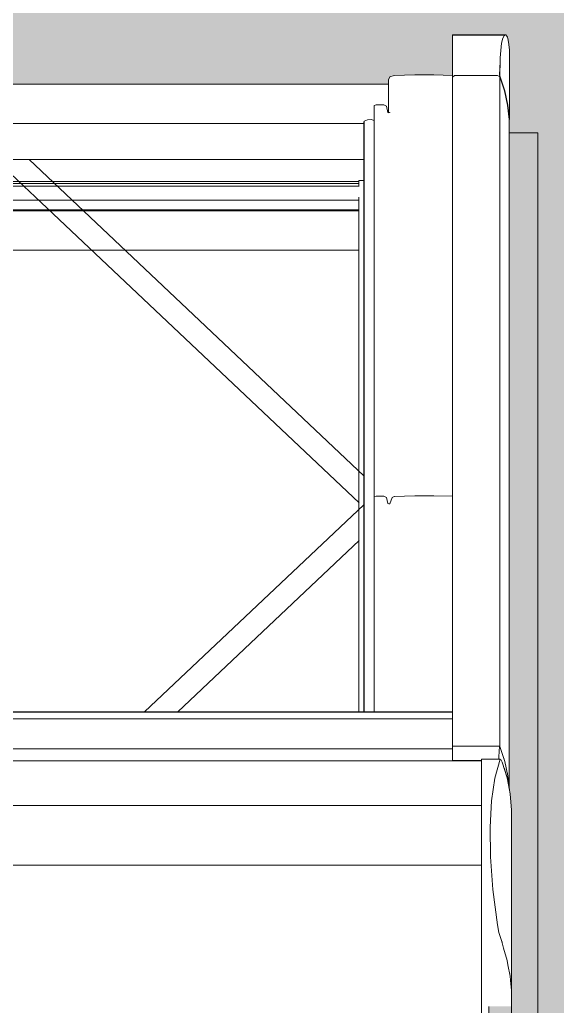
# Model space of a CAD drawing. Header units: metres. Extents: x -208 to 1512, y -277 to 123.
# Drawn here: x 5.105 to 5.563, y -2.944 to -2.103 of the extents above; entities that cross this region are included whole.
import ezdxf

# ---------------------------------------------------------------- set-up
doc = ezdxf.new("R2010")
doc.units = ezdxf.units.M
doc.header["$MEASUREMENT"] = 0
doc.linetypes.add('Wipeout_Contour', pattern=[1, 0, -1])
doc.layers.add('325 Dachfenster', color=7, linetype='Continuous')
doc.layers.add('330 Dachaufbau', color=7, linetype='Continuous')

# ---------------------------------------------------------------- blocks, each defined once
blk = doc.blocks.new('Dachfläche_17_4', base_point=(-0.00106, 0.07))
at = {"color": 254, "linetype": 'Wipeout_Contour', "lineweight": 0, "ltscale": 20.895429}
blk.add_wipeout([(3.805, -2.1975), (3.805, -2.22224), (5.505, -2.22224), (5.505, -2.1975)], dxfattribs=at).dxf.layer = '330 Dachaufbau'
at = {"layer": '330 Dachaufbau', "linetype": 'Continuous', "lineweight": 0, "true_color": 0x000000}
h = blk.add_hatch(color=18, dxfattribs=at)
h.paths.add_polyline_path([(3.445, -0.4), (3.755, -0.4), (3.755, 0.07), (2.8, 0.07), (2.8, -0.77152), (1.05, -0.77152), (1.05, 0.07), (-0.00106, 0.07), (0.01606, -4.6), (6.325, -4.6), (6.325, -0.82361), (3.445, -0.82361)])
h.paths.add_polyline_path([(3.805, -2.1975), (5.505, -2.1975), (5.505, -3.79873), (3.805, -3.79873)], flags=0)
h.paths.add_polyline_path([(1.075, -3.79873), (1.075, -2.1975), (2.775, -2.1975), (2.775, -3.79873)], flags=0)
at = {"layer": '330 Dachaufbau', "color": 7, "linetype": 'Continuous', "lineweight": 18, "flags": 128}
blk.add_lwpolyline([(5.505, -2.1975), (3.805, -2.1975)], dxfattribs=at)
at = {"color": 254, "linetype": 'Wipeout_Contour', "lineweight": 0, "ltscale": 20.995617}
blk.add_wipeout([(3.805, -2.2576), (3.805, -2.27528), (5.505, -2.27528), (5.505, -2.2576)], dxfattribs=at).dxf.layer = '330 Dachaufbau'
at = {"layer": '330 Dachaufbau', "color": 7, "linetype": 'Continuous', "lineweight": 18, "flags": 128}
blk.add_lwpolyline([(3.805, -2.27528), (5.505, -2.27528)], dxfattribs=at)
at = {"color": 254, "linetype": 'Wipeout_Contour', "lineweight": 0, "ltscale": 20.949564}
blk.add_wipeout([(3.805, -2.22224), (3.805, -2.2576), (5.505, -2.2576), (5.505, -2.22224)], dxfattribs=at).dxf.layer = '330 Dachaufbau'
at = {"layer": '330 Dachaufbau', "color": 7, "linetype": 'Continuous', "lineweight": 18, "flags": 128}
blk.add_lwpolyline([(5.505, -3.79873), (5.505, -2.1975)], dxfattribs=at)
blk = doc.blocks.new('VELUX SlopeRoofBundle[18]_4')
at = {"color": 254, "linetype": 'Wipeout_Contour', "lineweight": 0, "ltscale": 16.884589}
blk.add_wipeout([(5.42055, -2.1515), (5.41955, -2.15426), (5.42056, -2.15159)], dxfattribs=at).dxf.layer = '325 Dachfenster'
at = {"color": 254, "linetype": 'Wipeout_Contour', "lineweight": 0, "ltscale": 22.336549}
blk.add_wipeout([(4.79535, -2.20216), (5.39835, -2.20216), (5.39835, -2.19156), (4.79535, -2.19156)], dxfattribs=at).dxf.layer = '325 Dachfenster'
at = {"color": 254, "linetype": 'Wipeout_Contour', "lineweight": 0, "ltscale": 44.621096}
blk.add_wipeout([(5.39835, -2.21235), (4.79535, -2.21235), (4.79535, -2.2132), (4.79545, -2.21347), (4.79545, -2.21425), (5.39825, -2.21425), (5.39825, -2.21347), (5.39835, -2.2132)], dxfattribs=at).dxf.layer = '325 Dachfenster'
at = {"color": 254, "linetype": 'Wipeout_Contour', "lineweight": 0, "ltscale": 22.374111}
blk.add_wipeout([(4.79545, -2.21934), (4.79545, -2.2221), (5.39825, -2.2221), (5.39825, -2.21934)], dxfattribs=at).dxf.layer = '325 Dachfenster'
at = {"color": 254, "linetype": 'Wipeout_Contour', "lineweight": 0, "ltscale": 24.148232}
blk.add_wipeout([(5.41895, -2.51562), (5.41895, -2.69331), (5.41975, -2.69331), (5.41975, -2.51591)], dxfattribs=at).dxf.layer = '325 Dachfenster'
at = {"color": 254, "linetype": 'Wipeout_Contour', "lineweight": 0, "ltscale": 24.924891}
blk.add_wipeout([(5.49885, -2.74968), (5.49885, -2.76905), (5.50732, -2.76905), (5.51021, -2.74968)], dxfattribs=at).dxf.layer = '325 Dachfenster'
at = {"color": 254, "linetype": 'Wipeout_Contour', "lineweight": 0, "ltscale": 25.013796}
blk.add_wipeout([(5.49885, -2.8749), (5.49885, -2.88148), (5.51361, -2.88148), (5.51229, -2.8749)], dxfattribs=at).dxf.layer = '325 Dachfenster'
at = {"color": 254, "linetype": 'Wipeout_Contour', "lineweight": 0, "ltscale": 30.795814}
blk.add_wipeout([(5.49885, -2.88834), (5.49885, -2.89492), (5.51757, -2.89492), (5.51645, -2.89025), (5.51569, -2.88834)], dxfattribs=at).dxf.layer = '325 Dachfenster'
at = {"color": 254, "linetype": 'Wipeout_Contour', "lineweight": 0, "ltscale": 25.068219}
blk.add_wipeout([(5.49885, -2.93402), (5.49885, -2.94434), (5.52447, -2.94434), (5.52446, -2.93402)], dxfattribs=at).dxf.layer = '325 Dachfenster'
at = {"color": 254, "linetype": 'Wipeout_Contour', "lineweight": 0, "ltscale": 22.34801}
blk.add_wipeout([(4.79535, -2.20648), (5.39835, -2.20648), (5.39835, -2.20216), (4.79535, -2.20216)], dxfattribs=at).dxf.layer = '325 Dachfenster'
at = {"color": 254, "linetype": 'Wipeout_Contour', "lineweight": 0, "ltscale": 22.364497}
blk.add_wipeout([(4.79545, -2.21531), (5.39825, -2.21531), (5.39825, -2.21425), (4.79545, -2.21425)], dxfattribs=at).dxf.layer = '325 Dachfenster'
at = {"color": 254, "linetype": 'Wipeout_Contour', "lineweight": 0, "ltscale": 22.376213}
blk.add_wipeout([(4.79545, -2.22217), (5.39825, -2.22217), (5.39825, -2.2221), (4.79545, -2.2221)], dxfattribs=at).dxf.layer = '325 Dachfenster'
at = {"color": 254, "linetype": 'Wipeout_Contour', "lineweight": 0, "ltscale": 24.150901}
blk.add_wipeout([(5.41975, -2.51591), (5.41975, -2.69331), (5.42055, -2.69331), (5.42055, -2.51569)], dxfattribs=at).dxf.layer = '325 Dachfenster'
at = {"color": 254, "linetype": 'Wipeout_Contour', "lineweight": 0, "ltscale": 24.925513}
blk.add_wipeout([(5.51471, -2.73369), (5.49885, -2.73369), (5.49885, -2.74968), (5.51021, -2.74968)], dxfattribs=at).dxf.layer = '325 Dachfenster'
at = {"color": 254, "linetype": 'Wipeout_Contour', "lineweight": 0, "ltscale": 24.870523}
blk.add_wipeout([(5.49885, -2.76905), (5.49885, -2.79154), (5.50604, -2.79154), (5.50732, -2.76905)], dxfattribs=at).dxf.layer = '325 Dachfenster'
at = {"color": 254, "linetype": 'Wipeout_Contour', "lineweight": 0, "ltscale": 25.148888}
blk.add_wipeout([(5.49885, -2.84478), (5.49885, -2.8749), (5.51229, -2.8749), (5.50855, -2.84478)], dxfattribs=at).dxf.layer = '325 Dachfenster'
at = {"color": 254, "linetype": 'Wipeout_Contour', "lineweight": 0, "ltscale": 25.060474}
blk.add_wipeout([(5.49885, -2.88148), (5.49885, -2.88834), (5.51569, -2.88834), (5.51361, -2.88148)], dxfattribs=at).dxf.layer = '325 Dachfenster'
at = {"color": 254, "linetype": 'Wipeout_Contour', "lineweight": 0, "ltscale": 31.016534}
blk.add_wipeout([(5.49885, -2.92221), (5.49885, -2.93402), (5.52446, -2.93402), (5.52445, -2.93084), (5.5235, -2.92221)], dxfattribs=at).dxf.layer = '325 Dachfenster'
at = {"color": 254, "linetype": 'Wipeout_Contour', "lineweight": 0, "ltscale": 23.709713}
blk.add_wipeout([(4.69485, -2.95177), (5.49885, -2.95177), (5.49885, -2.94307), (4.69485, -2.94307)], dxfattribs=at).dxf.layer = '325 Dachfenster'
at = {"color": 254, "linetype": 'Wipeout_Contour', "lineweight": 0, "ltscale": 22.365825}
blk.add_wipeout([(4.79545, -2.21595), (5.39825, -2.21595), (5.39825, -2.21531), (4.79545, -2.21531)], dxfattribs=at).dxf.layer = '325 Dachfenster'
at = {"color": 254, "linetype": 'Wipeout_Contour', "lineweight": 0, "ltscale": 24.152972}
blk.add_wipeout([(5.41765, -2.51046), (5.41765, -2.69331), (5.41895, -2.69331), (5.41895, -2.51562)], dxfattribs=at).dxf.layer = '325 Dachfenster'
at = {"color": 254, "linetype": 'Wipeout_Contour', "lineweight": 0, "ltscale": 24.604196}
blk.add_wipeout([(5.47405, -2.73461), (5.47405, -2.7349), (5.49885, -2.7349), (5.49885, -2.73461)], dxfattribs=at).dxf.layer = '325 Dachfenster'
at = {"color": 254, "linetype": 'Wipeout_Contour', "lineweight": 0, "ltscale": 23.346776}
blk.add_wipeout([(4.69485, -2.75102), (4.69485, -2.77223), (5.49885, -2.77223), (5.49885, -2.75102)], dxfattribs=at).dxf.layer = '325 Dachfenster'
at = {"color": 254, "linetype": 'Wipeout_Contour', "lineweight": 0, "ltscale": 50.671342}
blk.add_wipeout([(5.52445, -2.93084), (5.52447, -2.94434), (5.52448, -2.95311), (5.52449, -2.96046), (5.52449, -2.95834), (5.52449, -2.86684), (5.52445, -2.79316), (5.52445, -2.81162)], dxfattribs=at).dxf.layer = '325 Dachfenster'
at = {"color": 254, "linetype": 'Wipeout_Contour', "lineweight": 0, "ltscale": 25.032793}
blk.add_wipeout([(5.50647, -2.81692), (5.49885, -2.81692), (5.49885, -2.84478), (5.50855, -2.84478)], dxfattribs=at).dxf.layer = '325 Dachfenster'
at = {"color": 254, "linetype": 'Wipeout_Contour', "lineweight": 0, "ltscale": 23.690848}
blk.add_wipeout([(4.69485, -2.93282), (4.69485, -2.94307), (5.49885, -2.94307), (5.49885, -2.93282)], dxfattribs=at).dxf.layer = '325 Dachfenster'
at = {"color": 254, "linetype": 'Wipeout_Contour', "lineweight": 0, "ltscale": 22.355501}
blk.add_wipeout([(4.79535, -2.2115), (5.39835, -2.2115), (5.39835, -2.20648), (4.79535, -2.20648)], dxfattribs=at).dxf.layer = '325 Dachfenster'
at = {"color": 254, "linetype": 'Wipeout_Contour', "lineweight": 0, "ltscale": 22.369743}
blk.add_wipeout([(4.79545, -2.21666), (4.79545, -2.21934), (5.39825, -2.21934), (5.39825, -2.21666)], dxfattribs=at).dxf.layer = '325 Dachfenster'
at = {"color": 254, "linetype": 'Wipeout_Contour', "lineweight": 0, "ltscale": 24.117393}
blk.add_wipeout([(5.40895, -2.50919), (5.40895, -2.69331), (5.41555, -2.69331), (5.41555, -2.50919)], dxfattribs=at).dxf.layer = '325 Dachfenster'
at = {"color": 254, "linetype": 'Wipeout_Contour', "lineweight": 0, "ltscale": 24.162997}
blk.add_wipeout([(5.42055, -2.51569), (5.42055, -2.69331), (5.42255, -2.69331), (5.42255, -2.51053)], dxfattribs=at).dxf.layer = '325 Dachfenster'
at = {"color": 254, "linetype": 'Wipeout_Contour', "lineweight": 0, "ltscale": 23.366412}
blk.add_wipeout([(4.69485, -2.77308), (5.49885, -2.77308), (5.49885, -2.77223), (4.69485, -2.77223)], dxfattribs=at).dxf.layer = '325 Dachfenster'
at = {"color": 254, "linetype": 'Wipeout_Contour', "lineweight": 0, "ltscale": 24.837417}
blk.add_wipeout([(5.49885, -2.79154), (5.49885, -2.81692), (5.50647, -2.81692), (5.50604, -2.79154)], dxfattribs=at).dxf.layer = '325 Dachfenster'
at = {"color": 254, "linetype": 'Wipeout_Contour', "lineweight": 0, "ltscale": 23.488105}
blk.add_wipeout([(4.69485, -2.82399), (4.69485, -2.8457), (5.49885, -2.8457), (5.49885, -2.82399)], dxfattribs=at).dxf.layer = '325 Dachfenster'
at = {"color": 254, "linetype": 'Wipeout_Contour', "lineweight": 0, "ltscale": 31.043427}
blk.add_wipeout([(5.49885, -2.90906), (5.49885, -2.92221), (5.5235, -2.92221), (5.52315, -2.91864), (5.52124, -2.90906)], dxfattribs=at).dxf.layer = '325 Dachfenster'
at = {"color": 254, "linetype": 'Wipeout_Contour', "lineweight": 0, "ltscale": 22.366908}
blk.add_wipeout([(4.79545, -2.21595), (4.79545, -2.21666), (5.39825, -2.21666), (5.39825, -2.21595)], dxfattribs=at).dxf.layer = '325 Dachfenster'
at = {"color": 254, "linetype": 'Wipeout_Contour', "lineweight": 0, "ltscale": 24.102922}
blk.add_wipeout([(5.40705, -2.50968), (5.40705, -2.69331), (5.40895, -2.69331), (5.40895, -2.50919)], dxfattribs=at).dxf.layer = '325 Dachfenster'
at = {"color": 254, "linetype": 'Wipeout_Contour', "lineweight": 0, "ltscale": 24.135943}
blk.add_wipeout([(5.41555, -2.69331), (5.41765, -2.69331), (5.41765, -2.51046), (5.41555, -2.50919)], dxfattribs=at).dxf.layer = '325 Dachfenster'
at = {"color": 254, "linetype": 'Wipeout_Contour', "lineweight": 0, "ltscale": 24.159845}
blk.add_wipeout([(5.42255, -2.51053), (5.42255, -2.69331), (5.42435, -2.69331), (5.42435, -2.50947)], dxfattribs=at).dxf.layer = '325 Dachfenster'
at = {"color": 254, "linetype": 'Wipeout_Contour', "lineweight": 0, "ltscale": 73.642178}
blk.add_wipeout([(5.50604, -2.79154), (5.50647, -2.81692), (5.50855, -2.84478), (5.51229, -2.8749), (5.51361, -2.88148), (5.51569, -2.88834), (5.51645, -2.89025), (5.51645, -2.73614), (5.51535, -2.73398), (5.51471, -2.73369), (5.51021, -2.74968), (5.50732, -2.76905)], dxfattribs=at).dxf.layer = '325 Dachfenster'
at = {"color": 254, "linetype": 'Wipeout_Contour', "lineweight": 0, "ltscale": 23.464488}
blk.add_wipeout([(4.69485, -2.82321), (4.69485, -2.82378), (5.49885, -2.82378), (5.49885, -2.82321)], dxfattribs=at).dxf.layer = '325 Dachfenster'
at = {"color": 254, "linetype": 'Wipeout_Contour', "lineweight": 0, "ltscale": 23.53903}
blk.add_wipeout([(5.49885, -2.8457), (4.69485, -2.8457), (4.69485, -2.87547), (5.49885, -2.87547)], dxfattribs=at).dxf.layer = '325 Dachfenster'
at = {"color": 254, "linetype": 'Wipeout_Contour', "lineweight": 0, "ltscale": 31.084453}
blk.add_wipeout([(5.49885, -2.89492), (5.49885, -2.90906), (5.52124, -2.90906), (5.52055, -2.90528), (5.51757, -2.89492)], dxfattribs=at).dxf.layer = '325 Dachfenster'
at = {"color": 254, "linetype": 'Wipeout_Contour', "lineweight": 0, "ltscale": 23.668988}
blk.add_wipeout([(4.69485, -2.92108), (4.69485, -2.93282), (5.49885, -2.93282), (5.49885, -2.92108)], dxfattribs=at).dxf.layer = '325 Dachfenster'
at = {"color": 254, "linetype": 'Wipeout_Contour', "lineweight": 0, "ltscale": 23.738834}
blk.add_wipeout([(5.41895, -2.18194), (5.41895, -2.51562), (5.41975, -2.51591), (5.41975, -2.18222)], dxfattribs=at).dxf.layer = '325 Dachfenster'
at = {"color": 254, "linetype": 'Wipeout_Contour', "lineweight": 0, "ltscale": 22.359918}
blk.add_wipeout([(4.79535, -2.21235), (5.39835, -2.21235), (5.39835, -2.2115), (4.79535, -2.2115)], dxfattribs=at).dxf.layer = '325 Dachfenster'
at = {"color": 254, "linetype": 'Wipeout_Contour', "lineweight": 0, "ltscale": 24.194178}
blk.add_wipeout([(5.42435, -2.50947), (5.42435, -2.69331), (5.44195, -2.69331), (5.44195, -2.50891)], dxfattribs=at).dxf.layer = '325 Dachfenster'
at = {"color": 254, "linetype": 'Wipeout_Contour', "lineweight": 0, "ltscale": 31.619643}
blk.add_wipeout([(5.52315, -2.76329), (5.52315, -2.91864), (5.5235, -2.92221), (5.52445, -2.93084), (5.52445, -2.77719)], dxfattribs=at).dxf.layer = '325 Dachfenster'
at = {"color": 254, "linetype": 'Wipeout_Contour', "lineweight": 0, "ltscale": 23.465219}
blk.add_wipeout([(4.69485, -2.82378), (4.69485, -2.82399), (5.49885, -2.82399), (5.49885, -2.82378)], dxfattribs=at).dxf.layer = '325 Dachfenster'
at = {"color": 254, "linetype": 'Wipeout_Contour', "lineweight": 0, "ltscale": 23.644496}
blk.add_wipeout([(5.49885, -2.90814), (4.69485, -2.90814), (4.69485, -2.92108), (5.49885, -2.92108)], dxfattribs=at).dxf.layer = '325 Dachfenster'
at = {"color": 254, "linetype": 'Wipeout_Contour', "lineweight": 0, "ltscale": 34.378727}
blk.add_wipeout([(5.41975, -2.18222), (5.41975, -2.51591), (5.42055, -2.51569), (5.42055, -2.18197), (5.42045, -2.182), (5.42045, -2.18204)], dxfattribs=at).dxf.layer = '325 Dachfenster'
at = {"color": 254, "linetype": 'Wipeout_Contour', "lineweight": 0, "ltscale": 24.25357}
blk.add_wipeout([(5.44195, -2.50891), (5.44195, -2.69331), (5.45815, -2.69331), (5.45815, -2.50891)], dxfattribs=at).dxf.layer = '325 Dachfenster'
at = {"color": 254, "linetype": 'Wipeout_Contour', "lineweight": 0, "ltscale": 31.516796}
blk.add_wipeout([(5.51645, -2.73614), (5.51645, -2.89025), (5.51757, -2.89492), (5.52055, -2.90528), (5.52055, -2.74963)], dxfattribs=at).dxf.layer = '325 Dachfenster'
at = {"color": 254, "linetype": 'Wipeout_Contour', "lineweight": 0, "ltscale": 23.463644}
blk.add_wipeout([(4.69485, -2.82321), (5.49885, -2.82321), (5.49885, -2.82293), (4.69485, -2.82293)], dxfattribs=at).dxf.layer = '325 Dachfenster'
at = {"color": 254, "linetype": 'Wipeout_Contour', "lineweight": 0, "ltscale": 23.617763}
blk.add_wipeout([(5.49885, -2.89407), (4.69485, -2.89407), (4.69485, -2.90814), (5.49885, -2.90814)], dxfattribs=at).dxf.layer = '325 Dachfenster'
at = {"color": 254, "linetype": 'Wipeout_Contour', "lineweight": 0, "ltscale": 23.739729}
blk.add_wipeout([(5.42055, -2.18197), (5.42055, -2.51569), (5.42255, -2.51053), (5.42255, -2.17681)], dxfattribs=at).dxf.layer = '325 Dachfenster'
at = {"color": 254, "linetype": 'Wipeout_Contour', "lineweight": 0, "ltscale": 30.177854}
blk.add_wipeout([(5.45815, -2.69331), (5.47405, -2.69331), (5.47405, -2.67954), (5.47405, -2.50942), (5.45815, -2.50891)], dxfattribs=at).dxf.layer = '325 Dachfenster'
at = {"color": 254, "linetype": 'Wipeout_Contour', "lineweight": 0, "ltscale": 31.579702}
blk.add_wipeout([(5.52055, -2.74963), (5.52055, -2.90528), (5.52124, -2.90906), (5.52315, -2.91864), (5.52315, -2.76329)], dxfattribs=at).dxf.layer = '325 Dachfenster'
at = {"color": 254, "linetype": 'Wipeout_Contour', "lineweight": 0, "ltscale": 23.4397}
blk.add_wipeout([(4.69485, -2.82293), (5.49885, -2.82293), (5.49885, -2.79656), (4.69485, -2.79656)], dxfattribs=at).dxf.layer = '325 Dachfenster'
at = {"color": 254, "linetype": 'Wipeout_Contour', "lineweight": 0, "ltscale": 23.597232}
blk.add_wipeout([(5.49885, -2.88799), (4.69485, -2.88799), (4.69485, -2.89407), (5.49885, -2.89407)], dxfattribs=at).dxf.layer = '325 Dachfenster'
at = {"layer": '325 Dachfenster', "linetype": 'Continuous', "lineweight": 0, "flags": 128}
for points in [[(5.52445, -2.77853), (5.52445, -2.79316)], [(5.52445, -2.79316), (5.52449, -2.86684)], [(4.69485, -2.82399), (5.49885, -2.82399)], [(5.52449, -2.86684), (5.52449, -2.95834)]]:
    blk.add_lwpolyline(points, dxfattribs=at)
at = {"color": 254, "linetype": 'Wipeout_Contour', "lineweight": 0, "ltscale": 23.729576}
blk.add_wipeout([(5.41765, -2.17678), (5.41765, -2.51046), (5.41895, -2.51562), (5.41895, -2.18194)], dxfattribs=at).dxf.layer = '325 Dachfenster'
at = {"color": 254, "linetype": 'Wipeout_Contour', "lineweight": 0, "ltscale": 23.900066}
blk.add_wipeout([(5.45815, -2.50891), (5.47405, -2.50942), (5.47405, -2.1757), (5.45815, -2.17519)], dxfattribs=at).dxf.layer = '325 Dachfenster'
at = {"color": 254, "linetype": 'Wipeout_Contour', "lineweight": 0, "ltscale": 24.998156}
blk.add_wipeout([(5.52125, -2.74788), (5.52125, -2.75331), (5.52255, -2.76014), (5.52255, -2.76012)], dxfattribs=at).dxf.layer = '325 Dachfenster'
at = {"color": 254, "linetype": 'Wipeout_Contour', "lineweight": 0, "ltscale": 23.391398}
blk.add_wipeout([(4.69485, -2.79656), (5.49885, -2.79656), (5.49885, -2.77308), (4.69485, -2.77308)], dxfattribs=at).dxf.layer = '325 Dachfenster'
at = {"color": 254, "linetype": 'Wipeout_Contour', "lineweight": 0, "ltscale": 23.584896}
blk.add_wipeout([(4.69485, -2.88155), (4.69485, -2.88799), (5.49885, -2.88799), (5.49885, -2.88155)], dxfattribs=at).dxf.layer = '325 Dachfenster'
at = {"layer": '325 Dachfenster', "linetype": 'Continuous', "lineweight": 0, "flags": 128}
for points in [[(5.41895, -2.51562), (5.41975, -2.51591)], [(5.41975, -2.51591), (5.42055, -2.51569)], [(4.69485, -2.77308), (5.49885, -2.77308)]]:
    blk.add_lwpolyline(points, dxfattribs=at)
at = {"color": 254, "linetype": 'Wipeout_Contour', "lineweight": 0, "ltscale": 23.7029}
blk.add_wipeout([(5.40895, -2.50919), (5.41555, -2.50919), (5.41555, -2.1755), (5.40895, -2.1755)], dxfattribs=at).dxf.layer = '325 Dachfenster'
at = {"color": 254, "linetype": 'Wipeout_Contour', "lineweight": 0, "ltscale": 23.744129}
blk.add_wipeout([(5.42255, -2.51053), (5.42435, -2.50947), (5.42435, -2.17575), (5.42255, -2.17681)], dxfattribs=at).dxf.layer = '325 Dachfenster'
at = {"color": 254, "linetype": 'Wipeout_Contour', "lineweight": 0, "ltscale": 30.893847}
blk.add_wipeout([(5.51855, -2.73571), (5.51855, -2.74305), (5.52055, -2.74963), (5.52125, -2.75331), (5.52125, -2.74788)], dxfattribs=at).dxf.layer = '325 Dachfenster'
at = {"color": 254, "linetype": 'Wipeout_Contour', "lineweight": 0, "ltscale": 23.572528}
blk.add_wipeout([(4.69485, -2.87547), (4.69485, -2.88155), (5.49885, -2.88155), (5.49885, -2.87547)], dxfattribs=at).dxf.layer = '325 Dachfenster'
at = {"color": 254, "linetype": 'Wipeout_Contour', "lineweight": 0, "ltscale": 23.687185}
blk.add_wipeout([(5.40705, -2.176), (5.40705, -2.50968), (5.40895, -2.50919), (5.40895, -2.1755)], dxfattribs=at).dxf.layer = '325 Dachfenster'
at = {"color": 254, "linetype": 'Wipeout_Contour', "lineweight": 0, "ltscale": 23.719218}
blk.add_wipeout([(5.41555, -2.1755), (5.41555, -2.50919), (5.41765, -2.51046), (5.41765, -2.17678)], dxfattribs=at).dxf.layer = '325 Dachfenster'
at = {"color": 254, "linetype": 'Wipeout_Contour', "lineweight": 0, "ltscale": 23.779552}
blk.add_wipeout([(5.42435, -2.17575), (5.42435, -2.50947), (5.44195, -2.50891), (5.44195, -2.17519)], dxfattribs=at).dxf.layer = '325 Dachfenster'
at = {"color": 254, "linetype": 'Wipeout_Contour', "lineweight": 0, "ltscale": 44.034816}
blk.add_wipeout([(5.51855, -2.73571), (5.51455, -2.72376), (5.51455, -2.73369), (5.51471, -2.73369), (5.51535, -2.73398), (5.51645, -2.73614), (5.51855, -2.74305)], dxfattribs=at).dxf.layer = '325 Dachfenster'
at = {"layer": '325 Dachfenster', "linetype": 'Continuous', "lineweight": 0, "flags": 128}
for points in [[(5.41555, -2.50919), (5.41765, -2.51046)], [(5.41765, -2.51046), (5.41895, -2.51562)], [(5.42055, -2.51569), (5.42255, -2.51053)], [(5.42255, -2.51053), (5.42435, -2.50947)]]:
    blk.add_lwpolyline(points, dxfattribs=at)
at = {"color": 254, "linetype": 'Wipeout_Contour', "lineweight": 0, "ltscale": 41.558221}
blk.add_wipeout([(5.41955, -2.18215), (5.41975, -2.18222), (5.42045, -2.18204), (5.42045, -2.182), (5.42053, -2.18198), (5.42055, -2.1819), (5.41955, -2.15426)], dxfattribs=at).dxf.layer = '325 Dachfenster'
at = {"color": 254, "linetype": 'Wipeout_Contour', "lineweight": 0, "ltscale": 23.841123}
blk.add_wipeout([(5.44195, -2.50891), (5.45815, -2.50891), (5.45815, -2.17519), (5.44195, -2.17519)], dxfattribs=at).dxf.layer = '325 Dachfenster'
at = {"color": 254, "linetype": 'Wipeout_Contour', "lineweight": 0, "ltscale": 78.460077}
blk.add_wipeout([(4.78665, -2.18441), (4.78665, -2.18898), (4.78905, -2.18816), (4.79215, -2.18823), (4.79495, -2.18936), (4.79545, -2.19021), (4.79545, -2.19134), (5.39825, -2.19134), (5.39825, -2.19021), (5.39875, -2.18936), (5.40155, -2.18823), (5.40465, -2.18816), (5.40705, -2.18898), (5.40705, -2.18441)], dxfattribs=at).dxf.layer = '325 Dachfenster'
at = {"color": 254, "linetype": 'Wipeout_Contour', "lineweight": 0, "ltscale": 24.626564}
blk.add_wipeout([(5.47405, -2.73166), (5.51365, -2.73166), (5.51402, -2.72249), (5.47405, -2.72249)], dxfattribs=at).dxf.layer = '325 Dachfenster'
at = {"color": 254, "linetype": 'Wipeout_Contour', "lineweight": 0, "ltscale": 23.71426}
blk.add_wipeout([(5.41955, -2.15426), (5.42055, -2.1819), (5.42255, -2.17681), (5.42056, -2.15159)], dxfattribs=at).dxf.layer = '325 Dachfenster'
at = {"color": 254, "linetype": 'Wipeout_Contour', "lineweight": 0, "ltscale": 22.327282}
blk.add_wipeout([(4.79535, -2.19156), (5.39835, -2.19156), (5.39835, -2.19134), (4.79535, -2.19134)], dxfattribs=at).dxf.layer = '325 Dachfenster'
at = {"color": 254, "linetype": 'Wipeout_Contour', "lineweight": 0, "ltscale": 36.852545}
blk.add_wipeout([(5.47405, -2.73166), (5.47405, -2.73461), (5.49885, -2.73461), (5.49885, -2.73369), (5.51365, -2.73369), (5.51365, -2.73166)], dxfattribs=at).dxf.layer = '325 Dachfenster'
at = {"color": 254, "linetype": 'Wipeout_Contour', "lineweight": 0, "ltscale": 17.750867}
blk.add_wipeout([(5.42435, -2.17575), (5.42055, -2.1515), (5.42255, -2.17681)], dxfattribs=at).dxf.layer = '325 Dachfenster'
at = {"color": 254, "linetype": 'Wipeout_Contour', "lineweight": 0, "ltscale": 48.038542}
blk.add_wipeout([(5.39825, -2.21347), (5.39825, -2.69331), (5.39875, -2.69331), (5.39875, -2.18936), (5.39825, -2.19021), (5.39825, -2.19134), (5.39835, -2.19134), (5.39835, -2.2132)], dxfattribs=at).dxf.layer = '325 Dachfenster'
at = {"color": 254, "linetype": 'Wipeout_Contour', "lineweight": 0, "ltscale": 37.049767}
blk.add_wipeout([(5.51402, -2.72249), (5.51365, -2.73166), (5.51365, -2.73369), (5.51455, -2.73369), (5.51455, -2.72376), (5.5141, -2.72258)], dxfattribs=at).dxf.layer = '325 Dachfenster'
at = {"color": 254, "linetype": 'Wipeout_Contour', "lineweight": 0, "ltscale": 23.278724}
blk.add_wipeout([(5.47405, -2.72811), (4.71965, -2.72811), (4.71965, -2.73042), (5.47405, -2.73042)], dxfattribs=at).dxf.layer = '325 Dachfenster'
at = {"color": 254, "linetype": 'Wipeout_Contour', "lineweight": 0, "ltscale": 23.310827}
blk.add_wipeout([(4.69485, -2.75102), (5.49885, -2.75102), (5.49885, -2.7349), (4.69485, -2.7349)], dxfattribs=at).dxf.layer = '325 Dachfenster'
at = {"layer": '325 Dachfenster', "linetype": 'Continuous', "lineweight": 0, "flags": 128}
blk.add_lwpolyline([(5.49885, -2.96046), (5.49885, -2.95311), (5.49885, -2.94434), (5.49885, -2.93402), (5.49885, -2.92221), (5.49885, -2.90906), (5.49885, -2.89492), (5.49885, -2.88834), (5.49885, -2.88148), (5.49885, -2.8749), (5.49885, -2.84478), (5.49885, -2.81692), (5.49885, -2.79154), (5.49885, -2.76905), (5.49885, -2.74968), (5.49885, -2.73369)], dxfattribs=at)
at = {"color": 254, "linetype": 'Wipeout_Contour', "lineweight": 0, "ltscale": 23.474966}
blk.add_wipeout([(5.42435, -2.17575), (5.44195, -2.17519), (5.44195, -2.14987), (5.42435, -2.15044)], dxfattribs=at).dxf.layer = '325 Dachfenster'
at = {"color": 254, "linetype": 'Wipeout_Contour', "lineweight": 0, "ltscale": 23.283554}
blk.add_wipeout([(5.47405, -2.73042), (4.71965, -2.73042), (4.71965, -2.73318), (5.47405, -2.73318)], dxfattribs=at).dxf.layer = '325 Dachfenster'
at = {"color": 254, "linetype": 'Wipeout_Contour', "lineweight": 0, "ltscale": 16.952482}
blk.add_wipeout([(5.42055, -2.1515), (5.42435, -2.17575), (5.42435, -2.15044)], dxfattribs=at).dxf.layer = '325 Dachfenster'
at = {"color": 254, "linetype": 'Wipeout_Contour', "lineweight": 0, "ltscale": 23.541482}
blk.add_wipeout([(5.45815, -2.14987), (5.44195, -2.14987), (5.44195, -2.17519), (5.45815, -2.17519)], dxfattribs=at).dxf.layer = '325 Dachfenster'
at = {"color": 254, "linetype": 'Wipeout_Contour', "lineweight": 0, "ltscale": 23.28772}
blk.add_wipeout([(5.47405, -2.73318), (4.71965, -2.73318), (4.71965, -2.7349), (5.47405, -2.7349)], dxfattribs=at).dxf.layer = '325 Dachfenster'
at = {"layer": '325 Dachfenster', "linetype": 'Continuous', "lineweight": 0, "flags": 128}
for points in [[(4.69485, -2.7349), (5.49885, -2.7349)], [(5.47405, -2.7349), (5.47405, -2.73461)], [(5.47405, -2.73461), (5.49885, -2.73461)]]:
    blk.add_lwpolyline(points, dxfattribs=at)
at = {"color": 254, "linetype": 'Wipeout_Contour', "lineweight": 0, "ltscale": 23.59955}
blk.add_wipeout([(5.47405, -2.15039), (5.45815, -2.14987), (5.45815, -2.17519), (5.47405, -2.1757)], dxfattribs=at).dxf.layer = '325 Dachfenster'
at = {"color": 254, "linetype": 'Wipeout_Contour', "lineweight": 0, "ltscale": 22.28808}
blk.add_wipeout([(4.77415, -2.1579), (4.77415, -2.16985), (5.41955, -2.16985), (5.41955, -2.1579)], dxfattribs=at).dxf.layer = '325 Dachfenster'
at = {"color": 254, "linetype": 'Wipeout_Contour', "lineweight": 0, "ltscale": 79.584504}
blk.add_wipeout([(5.51413, -2.15046), (5.47405, -2.15046), (5.47405, -2.15186), (5.47575, -2.15061), (5.51255, -2.15061), (5.51435, -2.15157), (5.51835, -2.16352), (5.52105, -2.17569), (5.52235, -2.18793), (5.52235, -2.18808), (5.52255, -2.18793), (5.52125, -2.17569), (5.51855, -2.16352), (5.51455, -2.15157)], dxfattribs=at).dxf.layer = '325 Dachfenster'
at = {"color": 254, "linetype": 'Wipeout_Contour', "lineweight": 0, "ltscale": 22.27788}
blk.add_wipeout([(4.77415, -2.15783), (4.77415, -2.1579), (5.41955, -2.1579), (5.41955, -2.15783)], dxfattribs=at).dxf.layer = '325 Dachfenster'
at = {"color": 254, "linetype": 'Wipeout_Contour', "lineweight": 0, "ltscale": 89.138783}
blk.add_wipeout([(4.77415, -2.18215), (4.77475, -2.18194), (4.77605, -2.17678), (4.77815, -2.1755), (4.78475, -2.1755), (4.78665, -2.176), (4.78665, -2.18441), (5.40705, -2.18441), (5.40705, -2.176), (5.40895, -2.1755), (5.41555, -2.1755), (5.41765, -2.17678), (5.41895, -2.18194), (5.41955, -2.18215), (5.41955, -2.16985), (4.77415, -2.16985)], dxfattribs=at).dxf.layer = '325 Dachfenster'
at = {"layer": '325 Dachfenster', "linetype": 'Continuous', "lineweight": 0, "flags": 128}
for points in [[(5.41955, -2.15426), (5.42055, -2.1515)], [(4.77415, -2.15783), (5.41955, -2.15783)], [(5.40705, -2.176), (5.40895, -2.1755), (5.41555, -2.1755)]]:
    blk.add_lwpolyline(points, dxfattribs=at)
at = {"color": 254, "linetype": 'Wipeout_Contour', "lineweight": 0, "ltscale": 29.040975}
blk.add_wipeout([(5.51468, -2.13533), (5.47405, -2.13533), (5.47405, -2.15004), (5.51405, -2.15004), (5.51455, -2.13852)], dxfattribs=at).dxf.layer = '325 Dachfenster'
at = {"color": 254, "linetype": 'Wipeout_Contour', "lineweight": 0, "ltscale": 24.666485}
blk.add_wipeout([(5.42055, -2.1819), (5.42053, -2.18198), (5.42055, -2.18197), (5.42255, -2.17681)], dxfattribs=at).dxf.layer = '325 Dachfenster'
at = {"color": 254, "linetype": 'Wipeout_Contour', "lineweight": 0, "ltscale": 23.859727}
blk.add_wipeout([(5.40465, -2.18816), (5.40465, -2.69331), (5.40705, -2.69331), (5.40705, -2.18898)], dxfattribs=at).dxf.layer = '325 Dachfenster'
at = {"layer": '325 Dachfenster', "linetype": 'Continuous', "lineweight": 0, "flags": 128}
for points in [[(5.41955, -2.18215), (5.41955, -2.15426)], [(5.41555, -2.1755), (5.41765, -2.17678)], [(5.41765, -2.17678), (5.41895, -2.18194)], [(5.41895, -2.18194), (5.41975, -2.18222)], [(5.41975, -2.18222), (5.42045, -2.18204)], [(5.42045, -2.18204), (5.42045, -2.182)], [(5.42053, -2.18198), (5.42055, -2.1819)]]:
    blk.add_lwpolyline(points, dxfattribs=at)
at = {"color": 254, "linetype": 'Wipeout_Contour', "lineweight": 0, "ltscale": 23.688667}
blk.add_wipeout([(5.47405, -2.15004), (5.47405, -2.15046), (5.51413, -2.15046), (5.51405, -2.15004)], dxfattribs=at).dxf.layer = '325 Dachfenster'
at = {"color": 254, "linetype": 'Wipeout_Contour', "lineweight": 0, "ltscale": 23.839347}
blk.add_wipeout([(5.39875, -2.18936), (5.39875, -2.69331), (5.40155, -2.69331), (5.40155, -2.18823)], dxfattribs=at).dxf.layer = '325 Dachfenster'
at = {"color": 254, "linetype": 'Wipeout_Contour', "lineweight": 0, "ltscale": 23.857987}
blk.add_wipeout([(5.51455, -2.13852), (5.51405, -2.15004), (5.51413, -2.15046), (5.51455, -2.15157)], dxfattribs=at).dxf.layer = '325 Dachfenster'
at = {"color": 254, "linetype": 'Wipeout_Contour', "lineweight": 0, "ltscale": 24.112534}
blk.add_wipeout([(5.47575, -2.15061), (5.47405, -2.15186), (5.47405, -2.72249), (5.47575, -2.72249)], dxfattribs=at).dxf.layer = '325 Dachfenster'
at = {"color": 254, "linetype": 'Wipeout_Contour', "lineweight": 0, "ltscale": 23.848984}
blk.add_wipeout([(5.40155, -2.18823), (5.40155, -2.69331), (5.40465, -2.69331), (5.40465, -2.18816)], dxfattribs=at).dxf.layer = '325 Dachfenster'
at = {"layer": '325 Dachfenster', "linetype": 'Continuous', "lineweight": 0, "flags": 128}
for points in [[(4.79535, -2.19134), (5.39835, -2.19134)], [(5.39825, -2.19021), (5.39875, -2.18936)], [(5.39825, -2.19021), (5.39825, -2.19134)], [(5.39835, -2.19156), (5.39835, -2.19134)], [(5.39835, -2.2132), (5.39835, -2.21235), (5.39835, -2.2115), (5.39835, -2.20648), (5.39835, -2.20216), (5.39835, -2.19156)], [(5.39875, -2.18936), (5.40155, -2.18823)], [(5.40155, -2.18823), (5.40465, -2.18816)], [(5.40465, -2.18816), (5.40705, -2.18898)], [(5.40705, -2.50968), (5.40895, -2.50919), (5.41555, -2.50919)]]:
    blk.add_lwpolyline(points, dxfattribs=at)
at = {"color": 254, "linetype": 'Wipeout_Contour', "lineweight": 0, "ltscale": 35.010916}
blk.add_wipeout([(5.51855, -2.16352), (5.52125, -2.17569), (5.52125, -2.11886), (5.52086, -2.11774), (5.51955, -2.11589), (5.51855, -2.11619)], dxfattribs=at).dxf.layer = '325 Dachfenster'
at = {"color": 254, "linetype": 'Wipeout_Contour', "lineweight": 0, "ltscale": 16.78835}
blk.add_wipeout([(5.39825, -2.22217), (5.11273, -2.22217), (5.39825, -2.49183)], dxfattribs=at).dxf.layer = '325 Dachfenster'
at = {"color": 254, "linetype": 'Wipeout_Contour', "lineweight": 0, "ltscale": 17.683161}
blk.add_wipeout([(5.39825, -2.51658), (5.21111, -2.69331), (5.39825, -2.69331)], dxfattribs=at).dxf.layer = '325 Dachfenster'
at = {"color": 254, "linetype": 'Wipeout_Contour', "lineweight": 0, "ltscale": 29.62568}
blk.add_wipeout([(5.52179, -2.12203), (5.52125, -2.11886), (5.52125, -2.17569), (5.52255, -2.18793), (5.52255, -2.12852)], dxfattribs=at).dxf.layer = '325 Dachfenster'
at = {"color": 254, "linetype": 'Wipeout_Contour', "lineweight": 0, "ltscale": 45.706277}
blk.add_wipeout([(4.79545, -2.49183), (4.79545, -2.51658), (4.98259, -2.69331), (5.21111, -2.69331), (5.39825, -2.51658), (5.39825, -2.49183), (5.11273, -2.22217), (5.08098, -2.22217)], dxfattribs=at).dxf.layer = '325 Dachfenster'
at = {"layer": '325 Dachfenster', "linetype": 'Continuous', "lineweight": 0, "flags": 128}
for points in [[(4.79545, -2.2221), (5.39825, -2.2221)], [(4.79545, -2.22217), (5.39825, -2.22217)], [(5.11273, -2.22217), (5.39825, -2.49183)], [(5.09685, -2.23405), (5.10831, -2.24487), (5.11804, -2.25406), (5.39429, -2.51496)], [(4.79942, -2.24487), (5.39429, -2.24487)], [(4.79955, -2.24098), (5.39415, -2.24098)], [(4.79955, -2.24268), (5.39415, -2.24268)], [(5.39435, -2.23992), (5.39415, -2.24013)], [(5.39415, -2.24013), (5.39415, -2.24487)], [(5.39825, -2.23992), (5.39435, -2.23992)], [(4.79955, -2.25689), (5.39415, -2.25689)], [(4.79955, -2.26502), (5.39415, -2.26502)], [(4.79955, -2.2658), (5.39415, -2.2658)], [(4.79955, -2.29953), (5.39415, -2.29953)]]:
    blk.add_lwpolyline(points, dxfattribs=at)
at = {"color": 254, "linetype": 'Wipeout_Contour', "lineweight": 0, "ltscale": 47.10853}
blk.add_wipeout([(5.51455, -2.15157), (5.51855, -2.16352), (5.51855, -2.11619), (5.51826, -2.11624), (5.51685, -2.11859), (5.51589, -2.1228), (5.51468, -2.13533), (5.51455, -2.13852)], dxfattribs=at).dxf.layer = '325 Dachfenster'
at = {"color": 254, "linetype": 'Wipeout_Contour', "lineweight": 0, "ltscale": 31.028015}
blk.add_wipeout([(5.52105, -2.17569), (5.52105, -2.74698), (5.52125, -2.74788), (5.52235, -2.75824), (5.52235, -2.18793)], dxfattribs=at).dxf.layer = '325 Dachfenster'
at = {"layer": '325 Dachfenster', "linetype": 'Continuous', "lineweight": 0, "flags": 128}
blk.add_lwpolyline([(5.52255, -2.76014), (5.52255, -2.76012)], dxfattribs=at)
at = {"color": 254, "linetype": 'Wipeout_Contour', "lineweight": 0, "ltscale": 23.674232}
blk.add_wipeout([(5.47405, -2.11859), (5.51685, -2.11859), (5.51826, -2.11624), (5.47405, -2.11624)], dxfattribs=at).dxf.layer = '325 Dachfenster'
at = {"color": 254, "linetype": 'Wipeout_Contour', "lineweight": 0, "ltscale": 23.684573}
blk.add_wipeout([(5.47405, -2.13533), (5.51468, -2.13533), (5.51589, -2.1228), (5.47405, -2.1228)], dxfattribs=at).dxf.layer = '325 Dachfenster'
at = {"color": 254, "linetype": 'Wipeout_Contour', "lineweight": 0, "ltscale": 31.042482}
blk.add_wipeout([(5.51435, -2.15157), (5.51435, -2.72323), (5.51455, -2.72376), (5.51835, -2.73511), (5.51835, -2.16352)], dxfattribs=at).dxf.layer = '325 Dachfenster'
at = {"color": 254, "linetype": 'Wipeout_Contour', "lineweight": 0, "ltscale": 23.668485}
blk.add_wipeout([(5.47405, -2.11859), (5.47405, -2.1228), (5.51589, -2.1228), (5.51685, -2.11859)], dxfattribs=at).dxf.layer = '325 Dachfenster'
at = {"color": 254, "linetype": 'Wipeout_Contour', "lineweight": 0, "ltscale": 24.183523}
blk.add_wipeout([(5.47575, -2.15061), (5.47575, -2.72249), (5.51255, -2.72249), (5.51255, -2.15061)], dxfattribs=at).dxf.layer = '325 Dachfenster'
at = {"color": 254, "linetype": 'Wipeout_Contour', "lineweight": 0, "ltscale": 31.062157}
blk.add_wipeout([(5.51835, -2.16352), (5.51835, -2.73511), (5.51855, -2.73571), (5.52105, -2.74698), (5.52105, -2.17569)], dxfattribs=at).dxf.layer = '325 Dachfenster'
at = {"layer": '325 Dachfenster', "linetype": 'Continuous', "lineweight": 0, "flags": 128}
for points in [[(5.52255, -2.18793), (5.52255, -2.12852)], [(5.42055, -2.1515), (5.42435, -2.15044), (5.44195, -2.14987), (5.45815, -2.14987), (5.47405, -2.15039)], [(5.47405, -2.15046), (5.47405, -2.15004)], [(5.47405, -2.15186), (5.47405, -2.15046)], [(5.47575, -2.15061), (5.47405, -2.15186)], [(5.52235, -2.18793), (5.52235, -2.75824)], [(5.52235, -2.18808), (5.52255, -2.18793)], [(5.42435, -2.50947), (5.44195, -2.50891), (5.45815, -2.50891), (5.47405, -2.50942)], [(5.51471, -2.73369), (5.49885, -2.73369)], [(5.52449, -2.96046), (5.52448, -2.95311), (5.52447, -2.94434), (5.52446, -2.93402), (5.52445, -2.93084), (5.5235, -2.92221), (5.52315, -2.91864), (5.52124, -2.90906), (5.52055, -2.90528), (5.51757, -2.89492), (5.51645, -2.89025), (5.51569, -2.88834), (5.51361, -2.88148), (5.51229, -2.8749), (5.50855, -2.84478), (5.50647, -2.81692), (5.50604, -2.79154), (5.50732, -2.76905), (5.51021, -2.74968), (5.51471, -2.73369)], [(5.51471, -2.73369), (5.51535, -2.73398)], [(5.51535, -2.73398), (5.51645, -2.73614), (5.52055, -2.74963), (5.52315, -2.76329), (5.52445, -2.77719), (5.52445, -2.77853)]]:
    blk.add_lwpolyline(points, dxfattribs=at)
at = {"color": 254, "linetype": 'Wipeout_Contour', "lineweight": 0, "ltscale": 29.276964}
blk.add_wipeout([(5.47405, -2.11589), (5.47405, -2.11624), (5.51826, -2.11624), (5.51855, -2.11619), (5.51955, -2.11589)], dxfattribs=at).dxf.layer = '325 Dachfenster'
at = {"color": 254, "linetype": 'Wipeout_Contour', "lineweight": 0, "ltscale": 36.446091}
blk.add_wipeout([(5.51255, -2.15061), (5.51255, -2.72249), (5.51402, -2.72249), (5.5141, -2.72258), (5.51435, -2.72323), (5.51435, -2.15157)], dxfattribs=at).dxf.layer = '325 Dachfenster'
at = {"color": 254, "linetype": 'Wipeout_Contour', "lineweight": 0, "ltscale": 23.216891}
blk.add_wipeout([(4.71965, -2.69344), (4.71965, -2.69918), (5.47405, -2.69918), (5.47405, -2.69344)], dxfattribs=at).dxf.layer = '325 Dachfenster'
at = {"color": 254, "linetype": 'Wipeout_Contour', "lineweight": 0, "ltscale": 23.274665}
blk.add_wipeout([(4.71965, -2.72616), (4.71965, -2.72811), (5.47405, -2.72811), (5.47405, -2.72616)], dxfattribs=at).dxf.layer = '325 Dachfenster'
at = {"layer": '325 Dachfenster', "linetype": 'Continuous', "lineweight": 0, "flags": 128}
for points in [[(5.47405, -2.15004), (5.47405, -2.13533), (5.47405, -2.1228), (5.47405, -2.11859), (5.47405, -2.11624), (5.47405, -2.11589)], [(5.51955, -2.11589), (5.47405, -2.11589)], [(5.51405, -2.15004), (5.51455, -2.13852), (5.51468, -2.13533), (5.51589, -2.1228), (5.51685, -2.11859), (5.51826, -2.11624), (5.51855, -2.11619), (5.51955, -2.11589), (5.52086, -2.11774), (5.52125, -2.11886), (5.52179, -2.12203), (5.52255, -2.12852)], [(5.51255, -2.15061), (5.47575, -2.15061)], [(5.51435, -2.15157), (5.51255, -2.15061)], [(5.51405, -2.15004), (5.51413, -2.15046)], [(5.52255, -2.18793), (5.52125, -2.17569), (5.51855, -2.16352), (5.51455, -2.15157), (5.51413, -2.15046)], [(5.51435, -2.15157), (5.51435, -2.72323)], [(5.52235, -2.18793), (5.52105, -2.17569), (5.51835, -2.16352), (5.51435, -2.15157)], [(5.51402, -2.72249), (5.51365, -2.73166), (5.51365, -2.73369)], [(5.51402, -2.72249), (5.5141, -2.72258)], [(5.5141, -2.72258), (5.51455, -2.72376), (5.51855, -2.73571), (5.52125, -2.74788), (5.52255, -2.76012)]]:
    blk.add_lwpolyline(points, dxfattribs=at)
at = {"color": 254, "linetype": 'Wipeout_Contour', "lineweight": 0, "ltscale": 23.210997}
blk.add_wipeout([(4.71965, -2.69331), (4.71965, -2.69344), (5.47405, -2.69344), (5.47405, -2.69331)], dxfattribs=at).dxf.layer = '325 Dachfenster'
at = {"color": 254, "linetype": 'Wipeout_Contour', "lineweight": 0, "ltscale": 23.223402}
blk.add_wipeout([(4.71965, -2.7007), (5.47405, -2.7007), (5.47405, -2.69918), (4.71965, -2.69918)], dxfattribs=at).dxf.layer = '325 Dachfenster'
at = {"color": 254, "linetype": 'Wipeout_Contour', "lineweight": 0, "ltscale": 23.271352}
blk.add_wipeout([(5.47405, -2.72464), (4.71965, -2.72464), (4.71965, -2.72616), (5.47405, -2.72616)], dxfattribs=at).dxf.layer = '325 Dachfenster'
at = {"layer": '325 Dachfenster', "linetype": 'Continuous', "lineweight": 0, "flags": 128}
for points in [[(5.40705, -2.176), (5.40705, -2.50968), (5.40705, -2.69331)], [(5.39825, -2.21347), (5.39825, -2.69331)], [(5.39415, -2.25435), (5.39415, -2.69331)], [(5.21111, -2.69331), (5.39825, -2.51658)], [(5.23956, -2.69331), (5.39429, -2.54719)], [(5.47405, -2.69331), (4.71965, -2.69331)]]:
    blk.add_lwpolyline(points, dxfattribs=at)
at = {"color": 254, "linetype": 'Wipeout_Contour', "lineweight": 0, "ltscale": 23.230721}
blk.add_wipeout([(4.71965, -2.70497), (5.47405, -2.70497), (5.47405, -2.70265), (4.71965, -2.70265)], dxfattribs=at).dxf.layer = '325 Dachfenster'
at = {"color": 254, "linetype": 'Wipeout_Contour', "lineweight": 0, "ltscale": 23.226691}
blk.add_wipeout([(4.71965, -2.7007), (4.71965, -2.70265), (5.47405, -2.70265), (5.47405, -2.7007)], dxfattribs=at).dxf.layer = '325 Dachfenster'
at = {"color": 254, "linetype": 'Wipeout_Contour', "lineweight": 0, "ltscale": 23.240999}
blk.add_wipeout([(4.71965, -2.70772), (4.71965, -2.71077), (5.47405, -2.71077), (5.47405, -2.70772)], dxfattribs=at).dxf.layer = '325 Dachfenster'
at = {"layer": '325 Dachfenster', "linetype": 'Continuous', "lineweight": 0, "flags": 128}
blk.add_lwpolyline([(5.47405, -2.69918), (4.71965, -2.69918)], dxfattribs=at)
at = {"color": 254, "linetype": 'Wipeout_Contour', "lineweight": 0, "ltscale": 23.235517}
blk.add_wipeout([(4.71965, -2.70497), (4.71965, -2.70772), (5.47405, -2.70772), (5.47405, -2.70497)], dxfattribs=at).dxf.layer = '325 Dachfenster'
at = {"color": 254, "linetype": 'Wipeout_Contour', "lineweight": 0, "ltscale": 23.247192}
blk.add_wipeout([(5.47405, -2.71077), (4.71965, -2.71077), (4.71965, -2.71427), (5.47405, -2.71427)], dxfattribs=at).dxf.layer = '325 Dachfenster'
at = {"color": 254, "linetype": 'Wipeout_Contour', "lineweight": 0, "ltscale": 23.254006}
blk.add_wipeout([(5.47405, -2.71427), (4.71965, -2.71427), (4.71965, -2.71799), (5.47405, -2.71799)], dxfattribs=at).dxf.layer = '325 Dachfenster'
at = {"color": 254, "linetype": 'Wipeout_Contour', "lineweight": 0, "ltscale": 23.261188}
blk.add_wipeout([(4.71965, -2.71799), (4.71965, -2.72187), (5.47405, -2.72187), (5.47405, -2.71799)], dxfattribs=at).dxf.layer = '325 Dachfenster'
at = {"color": 254, "linetype": 'Wipeout_Contour', "lineweight": 0, "ltscale": 23.266191}
blk.add_wipeout([(5.47405, -2.72245), (4.71965, -2.72245), (4.71965, -2.72295), (5.47405, -2.72295)], dxfattribs=at).dxf.layer = '325 Dachfenster'
at = {"color": 254, "linetype": 'Wipeout_Contour', "lineweight": 0, "ltscale": 23.268987}
blk.add_wipeout([(4.71965, -2.7237), (4.71965, -2.72464), (5.47405, -2.72464), (5.47405, -2.7237)], dxfattribs=at).dxf.layer = '325 Dachfenster'
at = {"color": 254, "linetype": 'Wipeout_Contour', "lineweight": 0, "ltscale": 23.267738}
blk.add_wipeout([(4.71965, -2.72336), (4.71965, -2.7237), (5.47405, -2.7237), (5.47405, -2.72336)], dxfattribs=at).dxf.layer = '325 Dachfenster'
at = {"color": 254, "linetype": 'Wipeout_Contour', "lineweight": 0, "ltscale": 23.267041}
blk.add_wipeout([(4.71965, -2.72295), (4.71965, -2.72336), (5.47405, -2.72336), (5.47405, -2.72295)], dxfattribs=at).dxf.layer = '325 Dachfenster'
at = {"color": 254, "linetype": 'Wipeout_Contour', "lineweight": 0, "ltscale": 23.265413}
blk.add_wipeout([(5.47405, -2.72222), (4.71965, -2.72222), (4.71965, -2.72238), (5.47405, -2.72238)], dxfattribs=at).dxf.layer = '325 Dachfenster'
at = {"color": 254, "linetype": 'Wipeout_Contour', "lineweight": 0, "ltscale": 23.264939}
blk.add_wipeout([(4.71965, -2.72222), (5.47405, -2.72222), (5.47405, -2.72187), (4.71965, -2.72187)], dxfattribs=at).dxf.layer = '325 Dachfenster'
at = {"color": 254, "linetype": 'Wipeout_Contour', "lineweight": 0, "ltscale": 23.265621}
blk.add_wipeout([(5.47405, -2.72238), (4.71965, -2.72238), (4.71965, -2.72245), (5.47405, -2.72245)], dxfattribs=at).dxf.layer = '325 Dachfenster'
at = {"layer": '325 Dachfenster', "linetype": 'Continuous', "lineweight": 0, "flags": 128}
for points in [[(5.47405, -2.15186), (5.47405, -2.72249)], [(5.47405, -2.72464), (4.71965, -2.72464)], [(5.47405, -2.73461), (5.47405, -2.73166), (5.47405, -2.72249)], [(5.51402, -2.72249), (5.47405, -2.72249)]]:
    blk.add_lwpolyline(points, dxfattribs=at)
blk = doc.blocks.new('Dachfläche_34_4', base_point=(5.54685, -2.19932))
at = {"layer": '325 Dachfenster', "color": 7, "linetype": 'Continuous', "lineweight": 13, "true_color": 0xf4f4f4, "flags": 128}
for points in [[(5.52235, -2.19932), (5.54685, -2.19932)], [(5.54685, -4.55782), (5.54685, -2.19932)], [(5.39415, -2.31926), (4.79955, -2.31926)], [(4.79955, -2.3636), (5.39415, -2.3636)]]:
    blk.add_lwpolyline(points, dxfattribs=at)
at = {"layer": '325 Dachfenster', "linetype": 'Continuous', "lineweight": 0}
blk.add_blockref('VELUX SlopeRoofBundle[18]_4', (0, 0), dxfattribs=at)

msp = doc.modelspace()

# ---------------------------------------------------------------- block references
at = {"layer": '330 Dachaufbau', "color": 7, "linetype": 'Continuous', "lineweight": 18}
msp.add_blockref('Dachfläche_17_4', (-0.00106, 0.07), dxfattribs=at)

# ---------------------------------------------------------------- next in the draw order: block references
at = {"layer": '325 Dachfenster', "color": 7, "linetype": 'Continuous', "lineweight": 13, "true_color": 0xf4f4f4}
msp.add_blockref('Dachfläche_34_4', (5.54685, -2.19932), dxfattribs=at)

doc.saveas('drawing.dxf')
